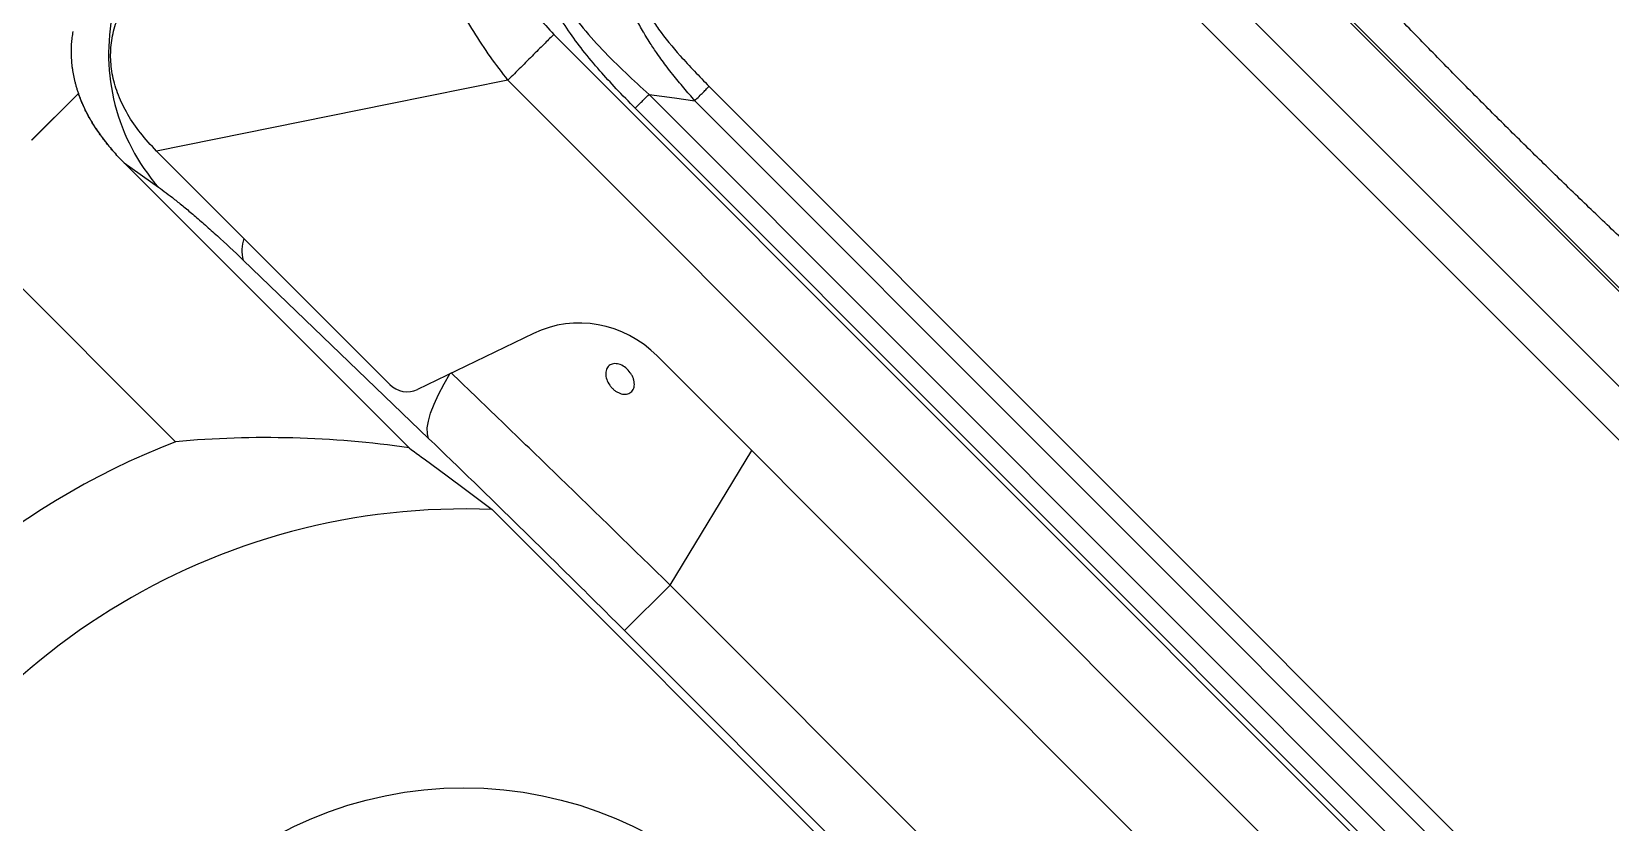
# Model space of a CAD drawing. Extents: x 527 to 611, y 788 to 934.
# Drawn here: x 532.41 to 539.49, y 812.04 to 815.59 of the extents above; entities that cross this region are included whole.
import ezdxf

# ---------------------------------------------------------------- set-up
doc = ezdxf.new("R2010")
doc.units = 0
doc.header["$MEASUREMENT"] = 0
doc.layers.add('1', color=4, linetype='Continuous')
doc.layers.add('GEOMETRY', color=3, linetype='Continuous', lineweight=25)

# ---------------------------------------------------------------- blocks, each defined once
blk = doc.blocks.new('2026_FLAIR')
at = {"layer": 'GEOMETRY'}
for p, q in [((14.7715, 8.3276), (8.3313, 14.7713)), ((14.5159, 8.3424), (8.3459, 14.5158)), ((14.4919, 9.0335), (9.037, 14.4914)), ((14.5001, 9.0417), (9.0452, 14.4996)), ((7.6886, 12.213), (12.2129, 7.6862)), ((7.483, 12.0076), (6.949, 11.8999)), ((12.0073, 7.4807), (7.4829, 12.0076)), ((8.3851, 11.9798), (11.98, 8.383)), ((5.5561, 11.9481), (5.3463, 11.7383)), ((5.5535, 11.9455), (5.347, 11.7389)), ((6.949, 11.8999), (5.9066, 11.6897)), ((8.1155, 11.9436), (11.9436, 8.1134)), ((11.9158, 8.3188), (8.3209, 11.9156)), ((11.8818, 8.0516), (8.0537, 11.8818)), ((5.9066, 11.6897), (6.9526, 10.6432)), ((5.7619, 11.6362), (5.9156, 11.5273)), ((7.0393, 10.3588), (5.7619, 11.6362)), ((4.9928, 11.3847), (5.9912, 10.3863)), ((6.2953, 11.201), (7.1271, 10.4012)), ((7.5969, 10.8718), (7.0769, 10.6204)), ((8.1523, 10.7708), (10.7709, 8.1508)), ((8.21, 9.7438), (8.5766, 10.3463)), ((10.2821, 7.2124), (7.4124, 10.082)), ((8.0056, 9.5394), (8.21, 9.7438)), ((8.21, 9.7438), (9.7439, 8.2099)), ((8.0056, 9.5394), (9.5395, 8.0055))]:
    blk.add_line(p, q, dxfattribs=at)
at = {"layer": 'GEOMETRY', "flags": 128}
for points in [[(8.1155, 11.9436), (8.2305, 11.9279), (8.3209, 11.9156)], [(7.1271, 10.4012), (7.1215, 10.4222), (7.1212, 10.4483), (7.1261, 10.4792), (7.1361, 10.5147), (7.1513, 10.5545), (7.1714, 10.5984), (7.1965, 10.646), (7.2224, 10.6907)]]:
    blk.add_lwpolyline(points, dxfattribs=at)
at = {"layer": 'GEOMETRY'}
blk.add_circle((7.2848, 7.0847), 1.75, dxfattribs=at)
for centre, radius, start, end in [((6.5989, 12.1242), 0.9073, 167.75201, 221.13499), ((6.4453, 11.2434), 0.1559, 159.84142, 195.8196), ((7.2848, 7.0847), 3.546, 111.39562, 338.60459), ((7.2848, 7.0847), 3, 87.56168, 2.43846)]:
    blk.add_arc(centre, radius, start, end, dxfattribs=at)
for centre, major_axis, ratio, start_param, end_param in [((7.8163, 10.4171), (-0.2144, 0.4571), 0.961515, 5.071697, 6.294588), ((7.0254, 10.7077), (0.0955, -0.0423), 0.918648, 4.314218, 5.621242), ((6.0795, 5.8794), (3.3115, 3.3115), 0.931411, 0.60718, 0.840409)]:
    blk.add_ellipse(centre, major_axis=major_axis, ratio=ratio, start_param=start_param, end_param=end_param, dxfattribs=at)
for points, knots in [([(27.8637, 11.064), (27.8345, 11.0674), (27.7761, 11.0743), (27.6885, 11.0852), (27.601, 11.0964), (27.5136, 11.108), (27.4261, 11.12), (27.3387, 11.1323), (27.2514, 11.1451), (27.1641, 11.1582), (27.0768, 11.1717), (26.9896, 11.1856), (26.9024, 11.1998), (26.8153, 11.2145), (26.7282, 11.2295), (26.6412, 11.2449), (26.5543, 11.2607), (26.4673, 11.2769), (26.2838, 11.3119), (26.0035, 11.3689), (25.6266, 11.4533), (25.2493, 11.5456), (24.8744, 11.6454), (24.5005, 11.7532), (24.1293, 11.8686), (23.8204, 11.9716), (23.5964, 12.0503), (23.4739, 12.0945), (23.3821, 12.1282), (23.2999, 12.1589), (23.1781, 12.2055), (22.9647, 12.2893), (22.5375, 12.4661), (21.9289, 12.743), (21.2085, 13.111), (20.5023, 13.5116), (19.9859, 13.8345), (19.6481, 14.0583), (19.4806, 14.1719), (19.3143, 14.2872), (18.8519, 14.6145), (17.9373, 15.3134), (16.7228, 16.4039), (15.7204, 17.4777), (15.0263, 18.3164), (14.615, 18.8554), (14.3379, 19.2421), (14.1834, 19.4645), (14.0315, 19.6881), (13.8456, 19.9712), (13.5575, 20.431), (13.2155, 21.0182), (12.901, 21.6164), (12.6672, 22.1), (12.5015, 22.4635), (12.3455, 22.8275), (12.2358, 23.1014), (12.1658, 23.2836), (12.1343, 23.3674), (12.1006, 23.4591), (12.0557, 23.5832), (11.999, 23.7444), (11.9148, 23.992), (11.8156, 24.2995), (11.7032, 24.6739), (11.5989, 25.0496), (11.5021, 25.4282), (11.4136, 25.8058), (11.3479, 26.1135), (11.3006, 26.3514), (11.2686, 26.5198), (11.2381, 26.6884), (11.2091, 26.8571), (11.1815, 27.0259), (11.1554, 27.1949), (11.1306, 27.3639), (11.1153, 27.4767), (11.1076, 27.5331)], [0, 0, 0, 0, 0.003601, 0.007202, 0.010803, 0.014403, 0.018003, 0.021602, 0.025201, 0.028799, 0.032397, 0.035994, 0.039591, 0.043188, 0.046784, 0.050379, 0.053974, 0.057569, 0.061163, 0.07676, 0.092427, 0.108162, 0.123965, 0.1395, 0.155313, 0.170996, 0.178843, 0.18397, 0.186695, 0.190623, 0.194553, 0.20242, 0.218188, 0.249906, 0.281826, 0.313486, 0.344944, 0.352791, 0.360635, 0.368476, 0.376315, 0.426491, 0.502142, 0.565552, 0.596885, 0.628574, 0.644311, 0.652182, 0.660054, 0.675747, 0.691595, 0.723301, 0.755182, 0.77105, 0.78684, 0.802651, 0.81832, 0.822249, 0.826177, 0.829114, 0.834031, 0.842102, 0.849737, 0.865619, 0.881164, 0.897081, 0.912903, 0.928628, 0.944256, 0.951226, 0.958196, 0.965165, 0.972133, 0.979101, 0.986068, 0.993034, 1, 1, 1, 1]), ([(7.483, 12.0076), (7.4565, 12.0423), (7.4022, 12.1131), (7.3275, 12.2259), (7.2583, 12.3434), (7.1982, 12.4633), (7.15, 12.5827), (7.1176, 12.6982), (7.1025, 12.8083), (7.1108, 12.869), (7.1151, 12.9001)], [0, 0, 0, 0, 0.114179, 0.233354, 0.355657, 0.479729, 0.604989, 0.731949, 0.86249, 1, 1, 1, 1]), ([(7.3713, 12.8546), (7.367, 12.833), (7.3605, 12.8006), (7.3641, 12.7502), (7.3731, 12.6979), (7.395, 12.628), (7.435, 12.5424), (7.4867, 12.4559), (7.5667, 12.3433), (7.64, 12.2649), (7.6886, 12.213)], [0, 0, 0, 0, 0.125044, 0.187707, 0.251332, 0.373876, 0.501773, 0.624135, 0.751153, 1, 1, 1, 1]), ([(8.0537, 11.8818), (8.0251, 11.9108), (7.9709, 11.9658), (7.8921, 12.0521), (7.8199, 12.1384), (7.7519, 12.2301), (7.6936, 12.3228), (7.6501, 12.4166), (7.6276, 12.5063), (7.6358, 12.5541), (7.64, 12.5782)], [0, 0, 0, 0, 0.131695, 0.24934, 0.378329, 0.497693, 0.62718, 0.749961, 0.873946, 1, 1, 1, 1]), ([(7.6935, 12.5538), (7.6895, 12.5328), (7.6815, 12.4918), (7.7051, 12.4142), (7.7488, 12.3345), (7.8158, 12.2432), (7.9045, 12.1439), (8.0087, 12.0409), (8.0806, 11.9754), (8.1155, 11.9436)], [0, 0, 0, 0, 0.120842, 0.236017, 0.354466, 0.479568, 0.65493, 0.832373, 1, 1, 1, 1]), ([(8.3209, 11.9156), (8.3127, 11.9249), (8.2961, 11.9438), (8.2713, 11.9728), (8.2463, 12.0028), (8.2214, 12.0337), (8.1896, 12.0748), (8.1556, 12.1212), (8.1241, 12.168), (8.106, 12.1969), (8.0969, 12.2121), (8.0934, 12.2181), (8.0797, 12.2416), (8.0582, 12.2809), (8.0337, 12.334), (8.0124, 12.3919), (7.9965, 12.4557), (7.9985, 12.4959), (7.9994, 12.5161)], [0, 0, 0, 0, 0.047708, 0.096688, 0.146809, 0.197928, 0.249893, 0.347838, 0.421271, 0.471482, 0.483259, 0.492609, 0.499558, 0.592818, 0.675836, 0.749812, 0.87358, 1, 1, 1, 1]), ([(8.0553, 12.4931), (8.0544, 12.4765), (8.0527, 12.4431), (8.072, 12.3804), (8.0985, 12.3279), (8.1227, 12.2882), (8.1396, 12.2627), (8.1808, 12.2046), (8.2606, 12.1076), (8.3411, 12.025), (8.3851, 11.9798)], [0, 0, 0, 0, 0.117005, 0.234536, 0.360199, 0.405093, 0.451786, 0.500448, 0.726612, 1, 1, 1, 1]), ([(12.5249, 11.253), (12.4976, 11.2788), (12.4431, 11.3302), (12.3617, 11.4078), (12.2806, 11.4857), (12.1998, 11.5639), (12.1192, 11.6423), (12.039, 11.7211), (11.959, 11.8001), (11.8794, 11.8795), (11.8, 11.9591), (11.721, 12.0391), (11.6422, 12.1193), (11.5638, 12.1998), (11.4856, 12.2806), (11.4078, 12.3617), (11.3302, 12.4431), (11.2787, 12.4976), (11.253, 12.5249)], [0, 0, 0, 0, 0.062513, 0.125022, 0.187529, 0.250033, 0.312535, 0.375035, 0.437534, 0.500032, 0.562528, 0.625024, 0.687519, 0.750014, 0.81251, 0.875006, 0.937502, 1, 1, 1, 1]), ([(5.9066, 11.6897), (5.8818, 11.7162), (5.8335, 11.7676), (5.776, 11.8527), (5.7336, 11.9392), (5.7077, 12.0263), (5.6981, 12.1129), (5.7052, 12.1982), (5.7282, 12.2822), (5.7557, 12.3324), (5.7699, 12.3584)], [0, 0, 0, 0, 0.127804, 0.249051, 0.366383, 0.482705, 0.600436, 0.724414, 0.856966, 1, 1, 1, 1]), ([(5.5314, 12.2254), (5.5306, 12.2209), (5.529, 12.2119), (5.5272, 12.1982), (5.5256, 12.1843), (5.5245, 12.1703), (5.5237, 12.1562), (5.5233, 12.1419), (5.5233, 12.1275), (5.5237, 12.1129), (5.5246, 12.0983), (5.5258, 12.0835), (5.5275, 12.0687), (5.5296, 12.0538), (5.5321, 12.0388), (5.535, 12.0237), (5.5384, 12.0086), (5.5422, 11.9935), (5.5464, 11.9784), (5.551, 11.9632), (5.5544, 11.9531), (5.5561, 11.9481)], [0, 0, 0, 0, 0.052637, 0.105279, 0.157921, 0.210561, 0.263196, 0.315825, 0.36845, 0.421071, 0.473691, 0.526314, 0.578942, 0.631573, 0.684206, 0.736839, 0.789473, 0.842106, 0.894738, 0.947369, 1, 1, 1, 1]), ([(5.7619, 11.6362), (5.7578, 11.6403), (5.7497, 11.6485), (5.7378, 11.661), (5.7262, 11.6736), (5.7149, 11.6862), (5.7039, 11.6989), (5.6932, 11.7116), (5.6829, 11.7243), (5.6729, 11.7371), (5.6632, 11.75), (5.6538, 11.7629), (5.6448, 11.7758), (5.6339, 11.7919), (5.6216, 11.8112), (5.6082, 11.8338), (5.5958, 11.8566), (5.5844, 11.8794), (5.5739, 11.9023), (5.5644, 11.9252), (5.5589, 11.9405), (5.5561, 11.9481)], [0, 0, 0, 0, 0.045074, 0.089712, 0.133926, 0.17773, 0.221138, 0.264163, 0.306822, 0.349128, 0.391098, 0.432746, 0.474089, 0.515143, 0.585747, 0.655749, 0.72524, 0.794314, 0.863067, 0.931596, 1, 1, 1, 1]), ([(5.5561, 11.9481), (5.5577, 11.9436), (5.5609, 11.9347), (5.5661, 11.9213), (5.5716, 11.9079), (5.5774, 11.8945), (5.5836, 11.8812), (5.5901, 11.8679), (5.5969, 11.8547), (5.6041, 11.8414), (5.6116, 11.8282), (5.6194, 11.815), (5.6276, 11.8019), (5.6389, 11.7843), (5.6539, 11.7625), (5.673, 11.7367), (5.6934, 11.7111), (5.7151, 11.6858), (5.7379, 11.6607), (5.7539, 11.6444), (5.7619, 11.6362)], [0, 0, 0, 0, 0.040077, 0.080117, 0.12015, 0.160205, 0.200311, 0.240498, 0.280793, 0.321225, 0.361823, 0.402615, 0.443628, 0.484889, 0.568001, 0.651947, 0.73693, 0.823143, 0.910773, 1, 1, 1, 1]), ([(5.9156, 11.5273), (5.9371, 11.5121), (5.961, 11.4942), (6.001, 11.4627), (6.015, 11.4514), (6.0443, 11.4274), (6.0596, 11.4146), (6.0915, 11.3874), (6.1082, 11.373), (6.1343, 11.3499), (6.1432, 11.342), (6.1612, 11.3259), (6.1703, 11.3177), (6.2163, 11.2759), (6.2548, 11.2398), (6.2953, 11.201)], [0, 0, 0, 0, 0.25, 0.25, 0.375, 0.375, 0.5, 0.5, 0.625, 0.625, 0.6875, 0.6875, 0.75, 0.75, 1, 1, 1, 1]), ([(5.9156, 11.5273), (5.9371, 11.5121), (5.961, 11.4942), (6.001, 11.4627), (6.015, 11.4514), (6.0443, 11.4274), (6.0596, 11.4146), (6.0915, 11.3874), (6.1082, 11.373), (6.1343, 11.3499), (6.1432, 11.342), (6.1612, 11.3259), (6.1703, 11.3177), (6.2163, 11.2759), (6.2548, 11.2398), (6.2953, 11.201)], [0, 0, 0, 0, 0.25, 0.25, 0.375, 0.375, 0.5, 0.5, 0.625, 0.625, 0.6875, 0.6875, 0.75, 0.75, 1, 1, 1, 1]), ([(8.21, 9.7438), (8.0453, 9.9046), (7.8802, 10.0651), (7.6339, 10.3038), (7.5519, 10.3831), (7.3885, 10.5407), (7.3071, 10.6192), (7.2262, 10.697)], [0, 0, 0, 0, 0.5, 0.5, 0.75, 0.75, 1, 1, 1, 1]), ([(7.9843, 10.6037), (7.98, 10.6054), (7.9759, 10.6074), (7.9677, 10.6121), (7.9636, 10.6149), (7.9559, 10.6211), (7.9523, 10.6245), (7.9454, 10.6318), (7.9422, 10.6358), (7.9334, 10.6481), (7.9288, 10.6571), (7.9227, 10.675), (7.9212, 10.6841), (7.9214, 10.6967), (7.9219, 10.7008), (7.9237, 10.7084), (7.925, 10.7119), (7.9284, 10.7184), (7.9304, 10.7214), (7.9352, 10.7266), (7.9379, 10.7288), (7.944, 10.7325), (7.9473, 10.7339), (7.9543, 10.7358), (7.9581, 10.7364), (7.9659, 10.7366), (7.9699, 10.7362), (7.9782, 10.7347), (7.9824, 10.7335), (7.995, 10.7286), (8.0034, 10.7237), (8.0187, 10.7114), (8.0258, 10.7039), (8.0345, 10.6917), (8.0372, 10.6873), (8.0418, 10.6786), (8.0437, 10.6742), (8.0468, 10.6652), (8.048, 10.6607), (8.0495, 10.6519), (8.0499, 10.6476), (8.0497, 10.6349), (8.0479, 10.6272), (8.0428, 10.6174), (8.0408, 10.6145), (8.036, 10.6093), (8.0332, 10.607), (8.0272, 10.6034), (8.0239, 10.6019), (8.0168, 10.5999), (8.013, 10.5994), (8.0013, 10.599), (7.9928, 10.6005), (7.9843, 10.6037)], [0, 0, 0, 0, 0.03125, 0.03125, 0.0625, 0.0625, 0.09375, 0.09375, 0.125, 0.125, 0.1875, 0.1875, 0.25, 0.25, 0.28125, 0.28125, 0.3125, 0.3125, 0.34375, 0.34375, 0.375, 0.375, 0.40625, 0.40625, 0.4375, 0.4375, 0.46875, 0.46875, 0.5, 0.5, 0.5625, 0.5625, 0.625, 0.625, 0.65625, 0.65625, 0.6875, 0.6875, 0.71875, 0.71875, 0.75, 0.75, 0.8125, 0.8125, 0.84375, 0.84375, 0.875, 0.875, 0.90625, 0.90625, 0.9375, 0.9375, 1, 1, 1, 1]), ([(7.0393, 10.3588), (7.0992, 10.3152), (7.16, 10.2706), (7.2842, 10.1785), (7.3475, 10.1312), (7.4124, 10.082)], [0, 0, 0, 0, 0.5, 0.5, 1, 1, 1, 1]), ([(7.1271, 10.4012), (7.1998, 10.3312), (7.2728, 10.2607), (7.4191, 10.1186), (7.4924, 10.047), (7.6391, 9.9031), (7.7126, 9.8307), (7.8592, 9.6854), (7.9325, 9.6125), (8.0056, 9.5394)], [0, 0, 0, 0, 0.25, 0.25, 0.5, 0.5, 0.75, 0.75, 1, 1, 1, 1]), ([(7.1271, 10.4012), (7.1998, 10.3312), (7.2728, 10.2607), (7.4191, 10.1186), (7.4924, 10.047), (7.6391, 9.9031), (7.7126, 9.8307), (7.8592, 9.6854), (7.9325, 9.6125), (8.0056, 9.5394)], [0, 0, 0, 0, 0.25, 0.25, 0.5, 0.5, 0.75, 0.75, 1, 1, 1, 1])]:
    blk.add_open_spline(points, degree=3, knots=knots, dxfattribs=at)
for points in [[(7.6886, 12.213), (7.6764, 12.2008), (7.6519, 12.1764), (7.5989, 12.1234), (7.5402, 12.0648), (7.5021, 12.0267), (7.483, 12.0076)], [(8.3209, 11.9156), (8.3275, 11.9222), (8.3406, 11.9353), (8.3584, 11.9531), (8.374, 11.9687), (8.3814, 11.9761), (8.3851, 11.9798)], [(8.0537, 11.8818), (8.0574, 11.8856), (8.065, 11.8931), (8.08, 11.9081), (8.0969, 11.925), (8.1093, 11.9374), (8.1155, 11.9436)]]:
    blk.add_open_spline(points, degree=3, dxfattribs=at)

msp = doc.modelspace()

# ---------------------------------------------------------------- block references
at = {"layer": '1'}
msp.add_blockref('2026_FLAIR', (527.0666, 803.3631), dxfattribs=at)

doc.saveas('drawing.dxf')
